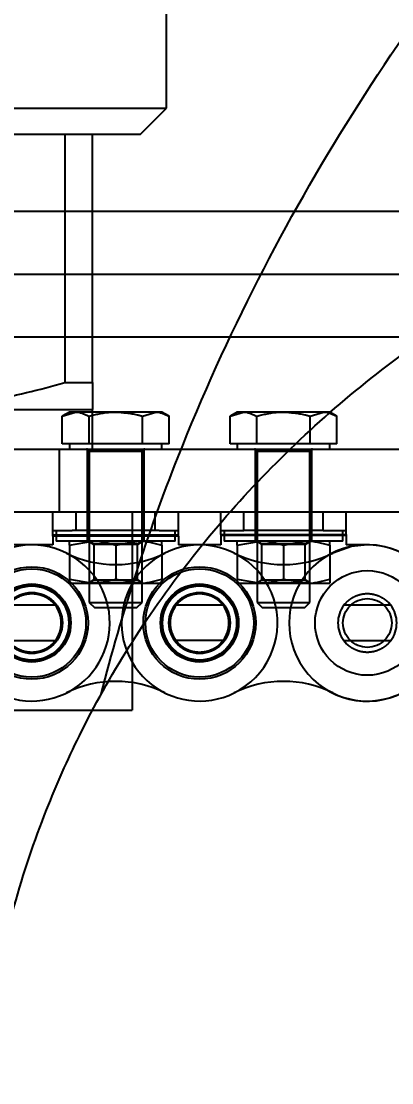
# Model space of a CAD drawing. Header units: metres. Extents: x 0 to 63075, y 0 to 44550.
# Drawn here: x 39872.2 to 39900.2, y 35982.3 to 36062.6 of the extents above; entities that cross this region are included whole.
import ezdxf

# ---------------------------------------------------------------- set-up
doc = ezdxf.new("R2010")
doc.units = ezdxf.units.M
doc.header["$LTSCALE"] = 75
doc.linetypes.add('HIDDEN2', pattern=[4.7625, 3.175, -1.5875])
for name, color, linetype in [('SDM', 7, 'Continuous'), ('SL1', 8, 'Continuous'), ('SL4', 4, 'Continuous'), ('ST1', 7, 'HIDDEN2')]:
    doc.layers.add(name, color=color, linetype=linetype)
doc.styles.add('ROMANS', font='ROMANS.SHX')
doc.dimstyles.new('75___1-75', dxfattribs={"dimscale": 75, "dimtxt": 2.5, "dimasz": 2, "dimexe": 1.5, "dimexo": 1, "dimgap": 0.5, "dimtad": 1, "dimdec": 0, "dimzin": 12, "dimtxsty": 'ROMANS', "dimcen": 0, "dimclrd": 256, "dimclre": 256, "dimclrt": 3, "dimazin": 3, "dimtfac": 1, "dimtdec": 0, "dimtmove": 0, "dimatfit": 0, "dimfxl": 1, "dimlwd": -1, "dimlwe": -1, "dimarcsym": 0})

# ---------------------------------------------------------------- blocks, each defined once
blk = doc.blocks.new('A$C32abaae3')
at = {"layer": 'SL1'}
for points, knots in [([(13494.425, 7808.577), (13495.996, 7814.739), (13497.957, 7820.74), (13507.548, 7844.967), (13518.12, 7861.111), (13546.526, 7893.42), (13565.591, 7908.044), (13608.553, 7933.243), (13632.851, 7943.424), (13684.322, 7959.228), (13711.507, 7964.807), (13760.364, 7970.697), (13781.731, 7971.96), (13803.099, 7971.961)], [3.268342, 3.268342, 3.268342, 3.268342, 3.33702, 3.33702, 3.555753, 3.555753, 3.847507, 3.847507, 4.161667, 4.161667, 4.475826, 4.475826, 4.712315, 4.712315, 4.712315, 4.712315]), ([(13492.77, 7805.416), (13493.909, 7807.724), (13495.172, 7809.98), (13497.939, 7814.386), (13499.451, 7816.54), (13502.698, 7820.706), (13504.438, 7822.72), (13508.125, 7826.588), (13510.076, 7828.444), (13514.167, 7831.975), (13516.312, 7833.654), (13520.767, 7836.815), (13523.082, 7838.302), (13527.858, 7841.064), (13530.323, 7842.344), (13535.372, 7844.685), (13537.963, 7845.747), (13543.239, 7847.645), (13545.931, 7848.482), (13551.385, 7849.921), (13554.153, 7850.526), (13559.734, 7851.496), (13562.554, 7851.863), (13568.285, 7852.362), (13571.204, 7852.489), (13576.961, 7852.489), (13579.806, 7852.368), (13585.463, 7851.888), (13588.282, 7851.528), (13593.862, 7850.571), (13596.63, 7849.973), (13602.083, 7848.548), (13604.774, 7847.718), (13610.05, 7845.836), (13612.641, 7844.781), (13617.693, 7842.456), (13620.16, 7841.183), (13624.941, 7838.434), (13627.261, 7836.955), (13631.729, 7833.804), (13633.88, 7832.129), (13637.99, 7828.601), (13639.953, 7826.745), (13643.666, 7822.871), (13645.421, 7820.849), (13648.699, 7816.663), (13650.227, 7814.494), (13653.037, 7810.035), (13654.323, 7807.74), (13656.635, 7803.052), (13657.665, 7800.655), (13659.456, 7795.788), (13660.221, 7793.314), (13661.477, 7788.319), (13661.97, 7785.792), (13662.681, 7780.72), (13662.901, 7778.168), (13663.064, 7773.068), (13663.009, 7770.514), (13662.628, 7765.435), (13662.301, 7762.903), (13661.381, 7757.89), (13660.786, 7755.403), (13659.53, 7751.155), (13658.927, 7749.372), (13658.257, 7747.615)], [0, 0, 0, 0, 8.347088, 8.347088, 16.801546, 16.801546, 25.294866, 25.294866, 33.816343, 33.816343, 42.354668, 42.354668, 50.900516, 50.900516, 59.447382, 59.447382, 67.991426, 67.991426, 76.530877, 76.530877, 85.065412, 85.065412, 93.595637, 93.595637, 102.341976, 102.341976, 110.866853, 110.866853, 119.392248, 119.392248, 127.919257, 127.919257, 136.449361, 136.449361, 144.983739, 144.983739, 153.523022, 153.523022, 162.066924, 162.066924, 170.613742, 170.613742, 179.159719, 179.159719, 187.698431, 187.698431, 196.220556, 196.220556, 204.714645, 204.714645, 213.169447, 213.169447, 221.577596, 221.577596, 229.939064, 229.939064, 238.262231, 238.262231, 246.561882, 246.561882, 254.855919, 254.855919, 263.16276, 263.16276, 269.274674, 269.274674, 269.274674, 269.274674]), ([(13489.982, 7747.615), (13489.098, 7749.93), (13488.331, 7752.291), (13487.355, 7755.921), (13487.055, 7757.17), (13486.255, 7760.931), (13485.856, 7763.467), (13485.333, 7768.553), (13485.208, 7771.108), (13485.232, 7776.206), (13485.381, 7778.755), (13485.806, 7782.55), (13485.981, 7783.811), (13486.609, 7787.584), (13487.163, 7790.083), (13488.532, 7795.009), (13489.349, 7797.443), (13491.038, 7801.72), (13491.866, 7803.586), (13492.77, 7805.416)], [489.045531, 489.045531, 489.045531, 489.045531, 497.101846, 497.101846, 501.282361, 501.282361, 509.624189, 509.624189, 517.937387, 517.937387, 526.233023, 526.233023, 530.377623, 530.377623, 538.691256, 538.691256, 547.022089, 547.022089, 553.640068, 553.640068, 553.640068, 553.640068])]:
    blk.add_open_spline(points, degree=3, knots=knots, dxfattribs=at)
blk = doc.blocks.new('*D24')
at = {"layer": 'Defpoints', "color": 0, "transparency": 16777216}
for p in [(35481.239, 36889.883), (35481.239, 36053.028), (40155.714, 36053.028)]:
    blk.add_point(p, dxfattribs=at)
at = {"layer": 'SDM', "transparency": 16777216}
for p, q in [((35481.239, 36128.028), (35481.239, 37002.383)), ((40155.714, 36128.028), (40155.714, 37002.383)), ((40005.714, 36889.883), (35631.239, 36889.883))]:
    blk.add_line(p, q, dxfattribs=at)
for points in [[(35631.239, 36914.883), (35631.239, 36864.883), (35481.239, 36889.883)], [(40005.714, 36914.883), (40005.714, 36864.883), (40155.714, 36889.883)]]:
    blk.add_solid(points, dxfattribs=at)
at = {"layer": 'SDM', "color": 3, "transparency": 16777216, "insert": (37818.476, 37021.133), "char_height": 187.5, "attachment_point": 5, "style": 'ROMANS'}
blk.add_mtext('4674', dxfattribs=at)
blk = doc.blocks.new('A$C6e6623c1')
at = {"layer": 'SL4'}
for p, q in [((4401.928, 1733.152), (4401.928, 1756.952)), ((4366.328, 1733.152), (4401.928, 1733.152)), ((4399.928, 1731.152), (4401.928, 1733.152)), ((4399.928, 1731.152), (4366.328, 1731.152)), ((4394.238, 1731.152), (4394.238, 1725.35)), ((4396.328, 1725.35), (4396.328, 1731.152)), ((3669.713, 1725.35), (4614.715, 1725.35)), ((4619.713, 1715.825), (3669.713, 1715.825))]:
    blk.add_line(p, q, dxfattribs=at)
at = {"layer": 'ST1'}
for p, q in [((4394.238, 1725.35), (4394.238, 1712.373)), ((4396.328, 1712.373), (4396.328, 1725.35)), ((3669.713, 1720.588), (4669.713, 1720.588)), ((4669.713, 1715.825), (3669.713, 1715.825)), ((4394.238, 1712.373), (4396.328, 1712.373)), ((4381.328, 1710.353), (4396.328, 1710.353)), ((4394.036, 1709.84), (4395.046, 1710.152)), ((4394.578, 1710.152), (4394.036, 1709.84)), ((4395.046, 1710.152), (4394.578, 1710.152)), ((4398.078, 1710.152), (4395.046, 1710.152)), ((4396.328, 1707.353), (4396.328, 1710.353)), ((4401.109, 1710.152), (4398.078, 1710.152)), ((4400.098, 1709.84), (4401.109, 1710.152)), ((4401.578, 1710.152), (4401.109, 1710.152)), ((4402.119, 1709.84), (4401.578, 1710.152)), ((4406.736, 1709.84), (4407.746, 1710.152)), ((4407.278, 1710.152), (4406.736, 1709.84)), ((4407.746, 1710.152), (4407.278, 1710.152)), ((4410.778, 1710.152), (4407.746, 1710.152)), ((4413.809, 1710.152), (4410.778, 1710.152)), ((4412.798, 1709.84), (4413.809, 1710.152)), ((4414.278, 1710.152), (4413.809, 1710.152)), ((4414.819, 1709.84), (4414.278, 1710.152)), ((4394.036, 1707.753), (4394.036, 1709.84)), ((4396.057, 1707.753), (4396.057, 1709.84)), ((4400.098, 1707.753), (4400.098, 1709.84)), ((4402.119, 1707.753), (4402.119, 1709.84)), ((4406.736, 1707.753), (4406.736, 1709.84)), ((4408.757, 1707.753), (4408.757, 1709.84)), ((4412.798, 1707.753), (4412.798, 1709.84)), ((4414.819, 1707.753), (4414.819, 1709.84)), ((4395.046, 1707.753), (4394.036, 1707.753)), ((4394.578, 1707.753), (4394.578, 1707.353)), ((4396.057, 1707.753), (4395.046, 1707.753)), ((4398.078, 1707.753), (4396.057, 1707.753)), ((4400.098, 1707.753), (4398.078, 1707.753)), ((4401.109, 1707.753), (4400.098, 1707.753)), ((4402.119, 1707.753), (4401.109, 1707.753)), ((4401.578, 1707.353), (4401.578, 1707.753)), ((4407.746, 1707.753), (4406.736, 1707.753)), ((4407.278, 1707.753), (4407.278, 1707.353)), ((4408.757, 1707.753), (4407.746, 1707.753)), ((4410.778, 1707.753), (4408.757, 1707.753)), ((4412.798, 1707.753), (4410.778, 1707.753)), ((4413.809, 1707.753), (4412.798, 1707.753)), ((4414.819, 1707.753), (4413.809, 1707.753)), ((4414.278, 1707.353), (4414.278, 1707.753)), ((4312.468, 1707.353), (4420.188, 1707.353)), ((4393.828, 1702.59), (4393.828, 1707.353)), ((4395.928, 1707.353), (4395.928, 1702.59)), ((4400.078, 1707.152), (4396.078, 1707.152)), ((4396.078, 1707.152), (4396.078, 1695.743)), ((4400.078, 1695.743), (4400.078, 1707.152)), ((4400.228, 1702.59), (4400.228, 1707.353)), ((4408.628, 1707.353), (4408.628, 1702.59)), ((4412.778, 1707.152), (4408.778, 1707.152)), ((4408.778, 1707.152), (4408.778, 1695.743)), ((4412.778, 1695.743), (4412.778, 1707.152)), ((4412.928, 1702.59), (4412.928, 1707.353)), ((4312.468, 1702.59), (4420.188, 1702.59)), ((4393.328, 1701.19), (4393.328, 1702.59)), ((4395.078, 1701.19), (4395.078, 1702.59)), ((4395.928, 1702.59), (4395.928, 1701.19)), ((4399.323, 1702.59), (4399.323, 1687.59)), ((4400.228, 1701.19), (4400.228, 1702.59)), ((4401.078, 1701.19), (4401.078, 1702.59)), ((4402.828, 1701.19), (4402.828, 1702.59)), ((4406.028, 1701.19), (4406.028, 1702.59)), ((4407.778, 1701.19), (4407.778, 1702.59)), ((4408.628, 1702.59), (4408.628, 1701.19)), ((4412.928, 1701.19), (4412.928, 1702.59)), ((4413.778, 1701.19), (4413.778, 1702.59)), ((4415.528, 1701.19), (4415.528, 1702.59)), ((4393.328, 1701.19), (4394.794, 1701.19)), ((4393.328, 1700.753), (4393.328, 1701.19)), ((4402.828, 1700.84), (4393.328, 1700.84)), ((4402.828, 1700.753), (4393.328, 1700.753)), ((4393.328, 1700.753), (4393.328, 1700.095)), ((4393.578, 1701.19), (4393.578, 1700.39)), ((4401.361, 1701.19), (4394.794, 1701.19)), ((4395.928, 1701.19), (4395.928, 1700.39)), ((4400.228, 1700.39), (4400.228, 1701.19)), ((4401.361, 1701.19), (4402.828, 1701.19)), ((4402.578, 1700.39), (4402.578, 1701.19)), ((4402.828, 1700.753), (4402.828, 1701.19)), ((4402.828, 1700.753), (4402.828, 1700.095)), ((4406.028, 1701.19), (4407.778, 1701.19)), ((4406.028, 1700.878), (4406.028, 1701.19)), ((4406.028, 1700.878), (4415.528, 1700.878)), ((4406.028, 1700.878), (4406.028, 1700.095)), ((4406.028, 1700.84), (4415.528, 1700.84)), ((4406.278, 1701.19), (4406.278, 1700.39)), ((4413.778, 1701.19), (4407.778, 1701.19)), ((4408.628, 1701.19), (4408.628, 1700.39)), ((4412.928, 1700.39), (4412.928, 1701.19)), ((4413.778, 1701.19), (4415.528, 1701.19)), ((4415.278, 1700.39), (4415.278, 1701.19)), ((4415.528, 1700.878), (4415.528, 1701.19)), ((4415.528, 1700.878), (4415.528, 1700.095)), ((4391.727, 1700.095), (4390.128, 1700.095)), ((4393.328, 1700.095), (4391.727, 1700.095)), ((4402.578, 1700.39), (4393.578, 1700.39)), ((4394.578, 1700.077), (4396.328, 1700.39)), ((4394.578, 1700.077), (4394.578, 1697.503)), ((4396.078, 1700.39), (4396.078, 1700.365)), ((4396.078, 1700.39), (4396.428, 1700.145)), ((4400.078, 1700.365), (4396.078, 1700.365)), ((4396.078, 1700.365), (4396.428, 1700.12)), ((4399.728, 1700.145), (4396.428, 1700.145)), ((4396.428, 1700.145), (4396.428, 1700.12)), ((4399.728, 1700.12), (4396.428, 1700.12)), ((4396.428, 1700.12), (4396.428, 1697.435)), ((4398.078, 1700.077), (4399.828, 1700.39)), ((4398.078, 1700.077), (4398.078, 1697.503)), ((4399.728, 1700.145), (4400.078, 1700.39)), ((4399.728, 1700.12), (4400.078, 1700.365)), ((4399.728, 1700.12), (4399.728, 1700.145)), ((4399.728, 1697.435), (4399.728, 1700.12)), ((4400.078, 1700.365), (4400.078, 1700.39)), ((4401.578, 1700.077), (4401.578, 1697.503)), ((4404.427, 1700.095), (4402.828, 1700.095)), ((4406.028, 1700.095), (4404.427, 1700.095)), ((4415.278, 1700.39), (4406.278, 1700.39)), ((4407.278, 1700.077), (4409.028, 1700.39)), ((4407.278, 1700.077), (4407.278, 1697.503)), ((4408.778, 1700.39), (4409.128, 1700.145)), ((4408.778, 1700.39), (4408.778, 1700.365)), ((4412.778, 1700.365), (4408.778, 1700.365)), ((4408.778, 1700.365), (4409.128, 1700.12)), ((4412.428, 1700.145), (4409.128, 1700.145)), ((4409.128, 1700.145), (4409.128, 1700.12)), ((4412.428, 1700.12), (4409.128, 1700.12)), ((4409.128, 1700.12), (4409.128, 1697.435)), ((4410.778, 1700.077), (4412.528, 1700.39)), ((4410.778, 1700.077), (4410.778, 1697.503)), ((4412.428, 1700.145), (4412.778, 1700.39)), ((4412.428, 1700.12), (4412.778, 1700.365)), ((4412.428, 1700.12), (4412.428, 1700.145)), ((4412.428, 1697.435), (4412.428, 1700.12)), ((4412.778, 1700.365), (4412.778, 1700.39)), ((4414.278, 1700.077), (4414.278, 1697.503)), ((4417.127, 1700.095), (4415.528, 1700.095)), ((4394.578, 1697.503), (4396.328, 1697.19)), ((4396.428, 1697.46), (4396.078, 1697.215)), ((4396.428, 1697.435), (4396.078, 1697.19)), ((4396.428, 1697.46), (4399.728, 1697.46)), ((4396.428, 1697.435), (4399.728, 1697.435)), ((4398.078, 1697.503), (4399.828, 1697.19)), ((4400.078, 1697.215), (4399.728, 1697.46)), ((4400.078, 1697.19), (4399.728, 1697.435)), ((4407.278, 1697.503), (4409.028, 1697.19)), ((4409.128, 1697.46), (4408.778, 1697.215)), ((4409.128, 1697.435), (4408.778, 1697.19)), ((4409.128, 1697.46), (4412.428, 1697.46)), ((4409.128, 1697.435), (4412.428, 1697.435)), ((4410.778, 1697.503), (4412.528, 1697.19)), ((4412.778, 1697.215), (4412.428, 1697.46)), ((4412.778, 1697.19), (4412.428, 1697.435)), ((4394.578, 1697.19), (4396.328, 1697.19)), ((4396.078, 1697.215), (4400.078, 1697.215)), ((4396.328, 1697.19), (4399.828, 1697.19)), ((4399.828, 1697.19), (4401.578, 1697.19)), ((4407.278, 1697.19), (4409.028, 1697.19)), ((4408.778, 1697.215), (4412.778, 1697.215)), ((4409.028, 1697.19), (4412.528, 1697.19)), ((4412.528, 1697.19), (4414.278, 1697.19)), ((4393.508, 1695.525), (4393.334, 1695.73)), ((4396.078, 1695.743), (4400.078, 1695.743)), ((4396.078, 1695.743), (4396.468, 1695.353)), ((4399.688, 1695.353), (4400.078, 1695.743)), ((4408.778, 1695.743), (4412.778, 1695.743)), ((4408.778, 1695.743), (4409.168, 1695.353)), ((4412.388, 1695.353), (4412.778, 1695.743)), ((4415.437, 1695.637), (4415.347, 1695.525)), ((4418.908, 1695.525), (4418.734, 1695.73)), ((4393.508, 1695.525), (4389.947, 1695.525)), ((4396.468, 1695.353), (4399.688, 1695.353)), ((4406.208, 1695.525), (4402.647, 1695.525)), ((4409.168, 1695.353), (4412.388, 1695.353)), ((4418.908, 1695.525), (4415.347, 1695.525)), ((4389.947, 1692.855), (4393.508, 1692.855)), ((4406.208, 1692.855), (4402.647, 1692.855)), ((4402.737, 1692.743), (4402.647, 1692.855)), ((4406.208, 1692.855), (4406.034, 1692.65)), ((4415.347, 1692.855), (4418.908, 1692.855)), ((4382.825, 1687.59), (4399.323, 1687.59))]:
    blk.add_line(p, q, dxfattribs=at)
at = {"layer": 'ST1', "flags": 128}
for points in [[(4417.127, 1700.095), (4415.919, 1699.97), (4414.506, 1699.481)], [(4402.647, 1695.525), (4402.854, 1695.763), (4402.964, 1695.866)], [(4415.347, 1692.855), (4415.554, 1692.617), (4415.664, 1692.514)]]:
    blk.add_lwpolyline(points, dxfattribs=at)
at = {"layer": 'ST1'}
for centre, radius in [((4391.727, 1694.19), 4.255), ((4391.727, 1694.19), 4.1), ((4391.727, 1694.19), 4.1), ((4391.727, 1694.19), 4.1), ((4391.727, 1694.19), 4.1), ((4404.427, 1694.19), 4.255), ((4404.427, 1694.19), 4.1), ((4404.427, 1694.19), 4.1), ((4404.427, 1694.19), 4.1), ((4404.427, 1694.19), 4.1), ((4417.127, 1694.19), 3.96), ((4391.727, 1694.19), 2.955), ((4391.727, 1694.19), 2.892), ((4391.727, 1694.19), 2.803), ((4391.727, 1694.19), 2.314), ((4404.427, 1694.19), 2.955), ((4404.427, 1694.19), 2.892), ((4404.427, 1694.19), 2.803), ((4404.427, 1694.19), 2.314), ((4417.127, 1694.19), 1.845)]:
    blk.add_circle(centre, radius, dxfattribs=at)
for centre, radius, start, end in [((4395.878, 1707.152), 0.2, 0, 90), ((4400.278, 1707.152), 0.2, 90, 180), ((4408.578, 1707.152), 0.2, 0, 90), ((4412.978, 1707.152), 0.2, 90, 180), ((4391.727, 1694.19), 5.905, 90, 243.64084), ((4391.727, 1694.19), 5.905, 243.64084, 90), ((4404.427, 1694.19), 5.905, 90, 296.35916), ((4404.427, 1694.19), 5.905, 296.35916, 90), ((4417.127, 1694.19), 5.92, 57.56669, 302.43331), ((4417.127, 1694.19), 5.905, 243.64084, 90), ((4398.078, 1707.005), 8.397, 243.64084, 296.35916), ((4410.778, 1707.005), 8.397, 243.64084, 296.35916), ((4391.727, 1694.19), 2.225, 323.1301, 36.8699), ((4404.427, 1694.19), 2.225, 143.1301, 216.8699), ((4404.427, 1694.19), 2.225, 323.1301, 36.8699), ((4417.127, 1694.19), 2.225, 143.1301, 216.8699), ((4417.127, 1694.19), 2.225, 323.1301, 36.8699), ((4398.078, 1681.375), 8.397, 63.64084, 116.35916), ((4410.778, 1681.375), 8.397, 63.64084, 116.35916)]:
    blk.add_arc(centre, radius, start, end, dxfattribs=at)
for points, knots in [([(4381.328, 1710.353), (4382.496, 1710.384), (4384.852, 1710.448), (4389.184, 1711.03), (4392.29, 1711.856), (4394.238, 1712.373)], [0, 0, 0, 0, 0.2683282, 0.5411378, 1, 1, 1, 1]), ([(4396.328, 1712.373), (4396.328, 1712.026), (4396.328, 1711.353), (4396.328, 1710.555), (4396.328, 1710.429), (4396.328, 1710.353)], [0, 0, 0, 0, 0.297736, 0.577022, 1, 1, 1, 1]), ([(4395.046, 1710.152), (4395.07, 1710.152), (4395.412, 1710.148), (4395.746, 1709.988), (4396.057, 1709.84)], [0, 0, 0, 0, 0.070174, 1, 1, 1, 1]), ([(4396.057, 1709.84), (4396.575, 1709.969), (4397.242, 1710.135), (4397.926, 1710.149), (4398.078, 1710.152)], [0, 0, 0, 0, 0.778131, 1, 1, 1, 1]), ([(4398.078, 1710.152), (4398.626, 1710.112), (4399.31, 1710.061), (4399.968, 1709.877), (4400.098, 1709.84)], [0, 0, 0, 0, 0.801725, 1, 1, 1, 1]), ([(4401.109, 1710.152), (4401.133, 1710.152), (4401.474, 1710.148), (4401.808, 1709.988), (4402.119, 1709.84)], [0, 0, 0, 0, 0.070174, 1, 1, 1, 1]), ([(4407.746, 1710.152), (4407.77, 1710.152), (4408.112, 1710.148), (4408.446, 1709.988), (4408.757, 1709.84)], [0, 0, 0, 0, 0.070174, 1, 1, 1, 1]), ([(4408.757, 1709.84), (4409.275, 1709.969), (4409.942, 1710.135), (4410.626, 1710.149), (4410.778, 1710.152)], [0, 0, 0, 0, 0.778131, 1, 1, 1, 1]), ([(4410.778, 1710.152), (4411.326, 1710.112), (4412.01, 1710.061), (4412.668, 1709.877), (4412.798, 1709.84)], [0, 0, 0, 0, 0.801725, 1, 1, 1, 1]), ([(4413.809, 1710.152), (4413.833, 1710.152), (4414.174, 1710.148), (4414.508, 1709.988), (4414.819, 1709.84)], [0, 0, 0, 0, 0.070174, 1, 1, 1, 1]), ([(4394.578, 1700.077), (4394.578, 1700.125), (4394.578, 1700.308), (4394.578, 1700.355), (4394.578, 1700.39)], [0, 0, 0, 0, 0.257551, 1, 1, 1, 1]), ([(4396.328, 1700.39), (4396.369, 1700.39), (4396.96, 1700.385), (4397.539, 1700.226), (4398.078, 1700.077)], [0, 0, 0, 0, 0.070174, 1, 1, 1, 1]), ([(4399.828, 1700.39), (4399.869, 1700.39), (4400.46, 1700.385), (4401.039, 1700.226), (4401.578, 1700.077)], [0, 0, 0, 0, 0.0701742, 1, 1, 1, 1]), ([(4401.578, 1700.077), (4401.578, 1700.125), (4401.578, 1700.308), (4401.578, 1700.355), (4401.578, 1700.39)], [0, 0, 0, 0, 0.257551, 1, 1, 1, 1]), ([(4407.278, 1700.077), (4407.278, 1700.125), (4407.278, 1700.308), (4407.278, 1700.355), (4407.278, 1700.39)], [0, 0, 0, 0, 0.257551, 1, 1, 1, 1]), ([(4409.028, 1700.39), (4409.069, 1700.39), (4409.66, 1700.385), (4410.239, 1700.226), (4410.778, 1700.077)], [0, 0, 0, 0, 0.070174, 1, 1, 1, 1]), ([(4412.528, 1700.39), (4412.569, 1700.39), (4413.16, 1700.385), (4413.739, 1700.226), (4414.278, 1700.077)], [0, 0, 0, 0, 0.0701742, 1, 1, 1, 1]), ([(4414.278, 1700.077), (4414.278, 1700.125), (4414.278, 1700.308), (4414.278, 1700.355), (4414.278, 1700.39)], [0, 0, 0, 0, 0.257551, 1, 1, 1, 1]), ([(4394.578, 1697.503), (4394.578, 1697.455), (4394.578, 1697.272), (4394.578, 1697.225), (4394.578, 1697.19)], [0, 0, 0, 0, 0.257551, 1, 1, 1, 1]), ([(4396.328, 1697.19), (4396.369, 1697.19), (4396.96, 1697.195), (4397.539, 1697.354), (4398.078, 1697.503)], [0, 0, 0, 0, 0.070174, 1, 1, 1, 1]), ([(4399.828, 1697.19), (4399.869, 1697.19), (4400.46, 1697.195), (4401.039, 1697.354), (4401.578, 1697.503)], [0, 0, 0, 0, 0.0701742, 1, 1, 1, 1]), ([(4401.578, 1697.503), (4401.578, 1697.455), (4401.578, 1697.272), (4401.578, 1697.225), (4401.578, 1697.19)], [0, 0, 0, 0, 0.257551, 1, 1, 1, 1]), ([(4407.278, 1697.503), (4407.278, 1697.455), (4407.278, 1697.272), (4407.278, 1697.225), (4407.278, 1697.19)], [0, 0, 0, 0, 0.257551, 1, 1, 1, 1]), ([(4409.028, 1697.19), (4409.069, 1697.19), (4409.66, 1697.195), (4410.239, 1697.354), (4410.778, 1697.503)], [0, 0, 0, 0, 0.070174, 1, 1, 1, 1]), ([(4412.528, 1697.19), (4412.569, 1697.19), (4413.16, 1697.195), (4413.739, 1697.354), (4414.278, 1697.503)], [0, 0, 0, 0, 0.0701742, 1, 1, 1, 1]), ([(4414.278, 1697.503), (4414.278, 1697.455), (4414.278, 1697.272), (4414.278, 1697.225), (4414.278, 1697.19)], [0, 0, 0, 0, 0.257551, 1, 1, 1, 1]), ([(4389.947, 1695.525), (4390.059, 1695.655), (4390.278, 1695.911), (4390.718, 1696.194), (4391.207, 1696.374), (4391.727, 1696.435), (4392.248, 1696.374), (4392.737, 1696.194), (4393.177, 1695.911), (4393.396, 1695.655), (4393.508, 1695.525)], [0, 0, 0, 0, 0.130043, 0.255982, 0.379107, 0.5, 0.620893, 0.744018, 0.869957, 1, 1, 1, 1]), ([(4402.647, 1695.525), (4402.759, 1695.655), (4402.978, 1695.911), (4403.418, 1696.194), (4403.907, 1696.374), (4404.427, 1696.435), (4404.948, 1696.374), (4405.437, 1696.194), (4405.877, 1695.911), (4406.096, 1695.655), (4406.208, 1695.525)], [0, 0, 0, 0, 0.130043, 0.255982, 0.379107, 0.5, 0.620893, 0.744018, 0.869957, 1, 1, 1, 1]), ([(4415.347, 1695.525), (4415.459, 1695.655), (4415.678, 1695.911), (4416.118, 1696.194), (4416.607, 1696.374), (4417.127, 1696.435), (4417.648, 1696.374), (4418.137, 1696.194), (4418.577, 1695.911), (4418.796, 1695.655), (4418.908, 1695.525)], [0, 0, 0, 0, 0.130043, 0.255982, 0.379107, 0.5, 0.620893, 0.744018, 0.869957, 1, 1, 1, 1]), ([(4393.508, 1692.855), (4393.396, 1692.725), (4393.177, 1692.469), (4392.737, 1692.186), (4392.248, 1692.006), (4391.727, 1691.945), (4391.207, 1692.006), (4390.718, 1692.186), (4390.278, 1692.469), (4390.059, 1692.725), (4389.947, 1692.855)], [0, 0, 0, 0, 0.130043, 0.255982, 0.379107, 0.5, 0.620893, 0.744018, 0.869957, 1, 1, 1, 1]), ([(4406.208, 1692.855), (4406.096, 1692.725), (4405.877, 1692.469), (4405.437, 1692.186), (4404.948, 1692.006), (4404.427, 1691.945), (4403.907, 1692.006), (4403.418, 1692.186), (4402.978, 1692.469), (4402.759, 1692.725), (4402.647, 1692.855)], [0, 0, 0, 0, 0.130043, 0.255982, 0.379107, 0.5, 0.620893, 0.744018, 0.869957, 1, 1, 1, 1]), ([(4418.908, 1692.855), (4418.796, 1692.725), (4418.577, 1692.469), (4418.137, 1692.186), (4417.648, 1692.006), (4417.127, 1691.945), (4416.607, 1692.006), (4416.118, 1692.186), (4415.678, 1692.469), (4415.459, 1692.725), (4415.347, 1692.855)], [0, 0, 0, 0, 0.130043, 0.255982, 0.379107, 0.5, 0.620893, 0.744018, 0.869957, 1, 1, 1, 1])]:
    blk.add_open_spline(points, degree=3, knots=knots, dxfattribs=at)

msp = doc.modelspace()

# ---------------------------------------------------------------- block references
at = {"layer": 'SDM'}
for name, p in [('A$C32abaae3', (26383.796, 28203.145)), ('A$C6e6623c1', (35481.239, 34322.916))]:
    msp.add_blockref(name, p, dxfattribs=at)

# ---------------------------------------------------------------- dimensions: what is measured, and where the dimension line sits
dim = msp.add_linear_dim(base=(35481.239, 36889.883), p1=(40155.714, 36053.028), p2=(35481.239, 36053.028), dimstyle='75___1-75', override={"dimtmove": 1}, dxfattribs=at)
dim.commit()
dim.dimension.update_dxf_attribs({"geometry": '*D24', "text_midpoint": (37818.476, 37021.133)})

doc.saveas('drawing.dxf')
